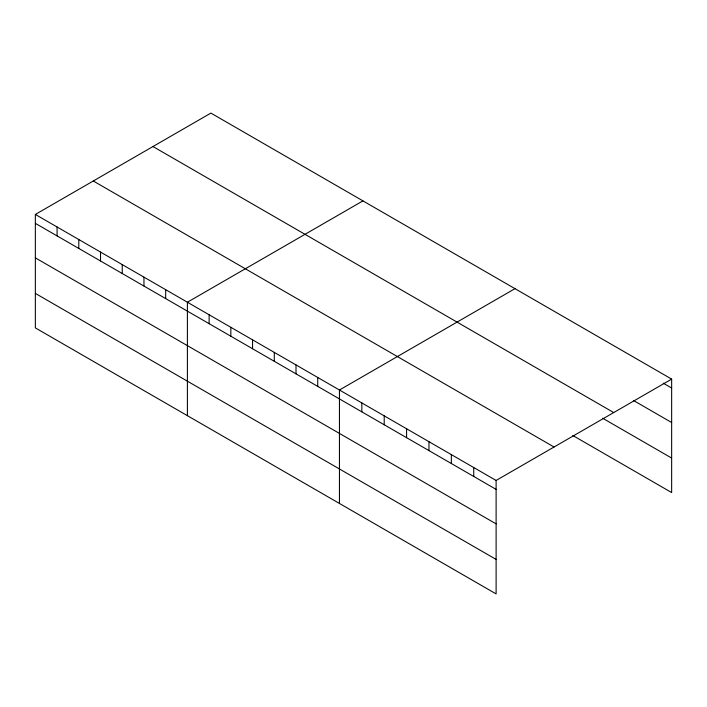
<?xml version="1.0" encoding="UTF-8"?>
<svg xmlns="http://www.w3.org/2000/svg" width="707" height="707" viewBox="0 0 707 707"><rect width="100%" height="100%" fill="white"/><g stroke="black" fill="none" stroke-linecap="round" stroke-linejoin="round"><path stroke-width="1.06" d="M496.111 523.869L496.111 480.46L35.35 214.442L35.35 327.889L496.111 593.907L496.111 523.869L35.35 257.852M572.803 435.494L671.65 492.558L671.65 379.111L210.889 113.093L35.35 214.442M362.938 200.876L187.399 302.225L187.399 415.681M514.988 288.659L339.448 390.008L339.448 503.464M496.111 480.46L671.65 379.111M663.254 383.176L671.65 388.019M633.419 400.445L671.65 422.521M152.959 146.535L613.72 412.552M602.647 418.226L671.65 458.065M93.28 180.992L554.041 447.01M35.35 223.35L496.111 489.368M35.35 293.396L496.111 559.414M473.734 467.539L473.734 476.447M451.349 454.619L451.349 463.527M428.972 441.698L428.972 450.606M406.587 428.769L406.587 437.686M384.21 415.849L384.21 424.766M361.834 402.928L361.834 411.845M317.726 377.467L317.726 386.384M296.012 364.927L296.012 373.844M274.289 352.386L274.289 361.304M252.567 339.846L252.567 348.763M230.844 327.306L230.844 336.223M209.122 314.765L209.122 323.682M165.677 289.684L165.677 298.593M143.954 277.144L143.954 286.052M122.24 264.604L122.24 273.512M100.518 252.063L100.518 260.971M78.795 239.523L78.795 248.431M57.073 226.982L57.073 235.891"/></g></svg>
